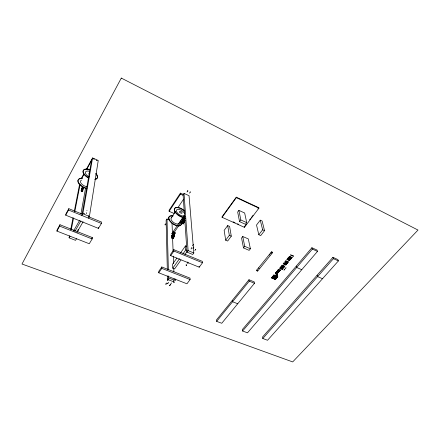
<?xml version="1.0" encoding="UTF-8"?>
<svg xmlns="http://www.w3.org/2000/svg" width="440" height="440" viewBox="0 0 440 440"><rect width="100%" height="100%" fill="white"/><g stroke="black" fill="none" stroke-linecap="round" stroke-linejoin="round"><path stroke-width="0.66" d="M293.222 255.959L293.178 256.311L293.348 255.921L290.62 254.799M291.913 257.774L292.094 257.389L291.94 257.785M289.454 260.711L289.625 260.326L289.504 260.722M290.059 259.781L290.015 259.732M287.216 263.269L287.04 263.648L287.177 263.247M287.815 262.531L287.645 262.916L287.788 262.521M285.775 264.787L285.835 265.1L286.011 264.754M285.863 268.059L285.973 267.663L285.813 268.048M286.611 264.006L286.374 264.22M284.565 266.233L284.576 266.524M282.986 268.356L282.799 268.708L282.942 268.312M283.541 267.591L283.366 267.966L283.591 267.647M282.15 269.115L282.161 269.406M172.744 237.886L172.414 237.501L172.75 237.831M276.986 276.513L277.079 276.045L276.755 276.425M172.904 236.517C171.969 235.774 172.552 237.254 172.739 236.451M172.37 236.385L172.706 236.654L172.298 236.412M276.986 274.824L276.408 275.05M276.953 274.874L276.441 274.978M173.85 233.349L174.257 233.646M183.101 220.726C182.963 220.963 182.611 220.446 183.084 220.396M290.741 258.923L290.708 259.259L290.879 258.874L288.156 257.757M288.321 261.899L288.272 262.19M285.263 268.78L285.302 268.494M284.554 266.431L281.963 265.32M284.697 269.225L284.647 269.5L284.801 269.115M275.369 278.305L275.649 277.855L275.374 278.366M173.283 235.065C172.579 234.9 173.569 234.591 172.887 235.059M275.082 276.546L275.22 276.821M273.268 277.865L272.795 277.871L273.224 277.8M274.263 276.177C274.544 275.094 274.802 276.848 274.208 275.979M274.445 278.465C275.094 279.389 274.819 277.409 274.516 278.68M275.99 276.914L276.381 276.535L276.04 276.953M182.721 220.764L183.139 220.49M183.733 218.933L184.036 219.34L183.667 218.988M82.638 187.891C83.947 188.034 82 187.275 82.968 188.106M82.913 188.067C83.55 187.721 82.269 188.265 82.665 187.726M183.761 219.005L184.113 219.247L183.722 219.032M82.682 214.346L68.827 208.676L65.989 213.807L65.698 215.166L98.445 228.393L101.404 223.438L101.58 222.073L88.352 216.662M98.445 228.393L98.566 227.48M92.136 238.953L92.334 237.567L59.956 224.736L57.217 229.691L56.898 231.077L89.276 243.744L92.136 238.953L59.648 226.111L59.956 224.736M184.795 219.027L184.195 218.966M184.872 220.193L184.365 220.072L184.993 220.16M278.988 271.084L278.982 271.519M275.291 278.163L275.605 277.805L275.649 278.305M88.429 218.141L89.408 216.453L98.247 160.485L92.582 157.938L86.477 169.07M91.724 159.506L81.862 215.463L82.83 213.757L92.582 157.938M77.693 232.034L78.172 229.35M80.938 213.917L85.503 188.43M81.642 188.513L81.169 191.015L82.61 191.626L83.121 189.09L81.642 188.513L82.588 186.797M82.913 188.331L83.232 188.034L82.577 188.188L82.566 187.754L83.16 187.897M82.577 188.188L82.566 187.754M82.538 187.891L82.847 187.6M81.169 191.015L81.686 188.48M71.319 229.515L73.535 218.13M74.844 211.437L80.058 184.657M76.489 238.744L75.559 240.35L69.091 237.826L69.487 235.813M70.67 229.779L73.04 217.701M74.222 211.662L79.624 184.156M284.147 266.871L283.971 267.245M65.698 215.166L68.541 210.023L68.827 208.676M277.206 273.235L277.2 273.658M278.311 272.261L278.124 272.613L278.086 272.146M278.971 271.387L279.202 271.178L279.021 271.541M83.072 188.001L83.1 187.671M276.436 276.7L276.018 276.848M290.62 259.028L288.052 258.005M280.055 270.072L279.879 270.446M280.137 269.929L279.56 270.276L279.835 270.606L280.197 270.171L279.725 270.375L279.884 270.012M278.047 272.751L277.767 272.415L278.344 272.074L278.047 272.751L278.267 272.217M283.921 267.025L281.358 266.041M277.173 273.449L277.453 273.147L277.365 273.724L276.942 273.73L277.239 273.053L276.876 273.488L277.629 276.573L276.744 277.629L273.02 276.062L273.906 275L277.629 276.573M278.96 271.31L279.24 271.007L278.938 271.678L278.663 271.348L279.24 271.007M275.462 272.882L276.04 272.541L275.952 273.125L275.462 272.882L275.952 273.125M276.353 271.815L276.93 271.475L276.843 272.052L276.353 271.815L276.843 272.052M276.93 271.475L276.628 272.146M276.413 272.058L276.716 271.381M277.25 270.743L277.822 270.402L277.734 270.98L277.25 270.743L277.524 271.073M277.464 270.837L277.822 270.402M277.31 270.985L277.607 270.309M278.141 269.665L278.718 269.324L278.63 269.902L278.141 269.665L278.63 269.902M278.207 269.907L278.504 269.231M278.344 272.074L277.832 272.657M278.724 271.59L279.026 270.913M184.063 221.056C184.443 220.858 183.507 220.985 184.003 220.858L184.322 221.139L184.003 220.858M184.173 221.392L183.706 221.293L184.019 221.573M291.252 258.253C291.902 258.181 290.983 258.676 291.324 258.231M81.235 178.635L83.859 173.85M81.686 178.492L83.985 174.301M86.944 168.911L91.542 160.529M56.898 231.077L59.648 226.111M83.072 189.123L84.024 187.413M82.61 191.626L81.23 190.899M275.22 276.579L275.214 276.964M283.982 269.913L284.053 270.215L284.213 269.852M69.091 237.826L70.015 236.209M73.562 230.956L79.602 220.385M74.811 231.534L80.905 220.902M76.967 232.386L83.078 221.782M91.701 238.629L92.334 237.567M274.494 278.493L274.989 278.526M183.507 194.519L180.422 193.122L169.087 210.254L169.125 211.31L174.02 213.444L175.159 211.739M169.125 211.31L180.488 194.156L180.422 193.122M169.482 220.044L167.013 218.983L166.117 220.33L167.321 269.797M184.041 193.407L183.095 194.827L187.022 252.131L192.731 254.485L193.82 252.973L189.052 195.679L184.041 193.407L188.106 250.608L187.022 252.131M165.099 224.802L165.814 223.74M186.995 192.016L187.759 190.872M178.206 207.191L183.53 199.232M171.226 217.91L175.17 212.025M189.508 193.16L190.278 192.022M171.886 233.58L183.887 215.985M179.526 222.833L180.978 220.704M181.704 219.643L182.793 218.048M171.815 235.505L173.948 232.375L175.246 232.925L173.184 236.027L173.212 238.733L171.913 238.189L171.815 235.505L173.107 236.044L173.212 238.733M184.041 220.181L182.974 221.738L181.671 221.177L183.871 217.861L185.174 218.433M172.832 234.339L184.91 216.689M173.107 236.044L175.246 232.925M182.974 221.738L184.069 220.039M171.913 238.189L171.892 235.488L173.184 236.027M184.844 220.979L183.97 220.6L183.871 217.861M161.805 266.976L158.736 271.381L158.746 272.795L186.945 283.795L190.102 279.527L190.003 278.113L161.805 266.976L161.821 268.384L158.746 272.795M173.855 249.673L170.665 254.249L170.709 255.64L199.221 267.201L202.505 262.763L202.362 261.371L173.855 249.673L173.91 251.053L170.709 255.64M176.924 258.022L172.634 264.094L172.777 268.169L174.631 268.906L180.939 260.051M180.433 253.049L185.51 245.872L186.742 246.389M282.211 269.121L279.659 267.966M172.777 268.169L179.471 258.742M183.018 253.754L185.774 249.871L185.51 245.872M184.882 254.518L187.248 251.202M174.141 278.801L174.196 280.17L173.168 281.595L167.558 279.416L168.581 277.987L168.526 275.93M167.646 280.533L168.498 279.461M192.605 245.718L193.402 244.481M165.924 284.114L166.738 282.981M191.026 249.018L191.823 247.77M167.717 283.349L168.57 282.282M192.825 248.441L193.76 247.308M169.609 285.478L170.478 284.422M194.849 250.608L195.729 249.381M169.626 285.395L169.818 285.687L171.474 282.909M236.258 197.175L222.019 216.843L222.09 217.316L244.42 227.332L258.913 208.186L258.797 207.719L236.258 197.175L236.346 197.637L222.09 217.316M227.7 225.566L224.147 230.384L225.693 240.202L227.639 241.043L231.286 236.181L229.614 226.413L227.7 225.566L229.334 235.323L225.693 240.202M238.904 210.37L237.672 212.036L239.564 221.634L245.443 224.285L246.708 222.607L244.662 213.015L238.904 210.37L240.823 219.945L239.564 221.634M246.389 224.12L244.321 226.853L244.42 227.332M249.7 219.747L250.525 218.653M251.35 217.558L253.006 215.375M257.966 208.813L258.797 207.719M183.095 220.638L182.732 220.688L183.029 220.693M242.764 236.478L241.571 238.046L243.485 247.907L249.156 250.36L250.382 248.787L248.325 238.931L242.764 236.478L244.706 246.318L243.485 247.907M260.26 220.171L256.531 225.027L258.808 234.729L260.711 235.582L264.539 230.681L262.125 221.029L260.26 220.171L262.636 229.818L258.808 234.729M283.426 267.669L280.858 266.519M175.362 280.077L175.72 280.093M256.663 270.188L271.48 251.856M248.985 279.741L216.491 319.941L216.656 321.382L221.755 323.274L254.474 283.277L254.194 281.881L248.985 279.741L249.255 281.138L216.656 321.382M257.675 271.046L272.52 252.725A0.676 0.308 38.9 0 0 271.92 251.878A0.676 0.308 38.9 0 0 271.557 252.263A0.676 0.308 38.9 0 0 272.52 252.725M271.546 277.832L272.432 276.771L276.149 278.333L275.264 279.389L271.546 277.832L275.418 279.548L276.304 278.493L275.996 277.25M271.574 277.937L272.432 276.771M276.744 277.629L275.985 274.626L276.997 273.625L277.783 276.733L276.898 277.788L273.042 276.166L273.906 275M275.264 279.389L274.522 276.381L275.528 275.385M276.898 277.788L276.117 274.681L276.997 273.625M311.905 247.731L242.347 329.56L242.583 331.007L247.489 332.827L317.493 251.411L317.014 250.063L311.905 247.731L312.373 249.079L317.493 251.411M242.583 331.007L312.373 249.079M173.839 233.453L174.218 233.415L173.894 233.404M276.744 272.003L276.826 271.612L276.678 271.986M332.932 257.318L262.504 337.062L262.79 338.503L267.548 340.269L338.404 260.926L337.87 259.572L332.932 257.318L333.449 258.671L338.404 260.926M262.79 338.503L333.449 258.671M184.162 221.243L184.03 221.452M172.915 236.94C173.652 236.907 173.003 236.594 173.162 236.665L172.882 237.237L173.481 237.215L173.47 236.792M187.792 262.944L188.062 263.186L187.71 262.988M187.963 263.103L187.803 261.96M186.186 265.194L186.131 265.513L186.45 265.293M186.351 265.348L186.17 264.22M81.719 188.771L82.093 188.953M82.071 188.997L81.812 188.87M182.705 220.49L183.073 220.473M277.624 273.818L277.75 273.454M174.048 282.354L173.91 281.199M82.742 187.16L82.764 187.314M184.465 218.856L184.718 219.104M279.84 269.978L279.664 270.353M278.944 271.051L278.938 271.678M279.95 270.463L280.104 270.127M278.041 272.124L277.959 272.509M279.505 271.293L279.329 271.662M277.145 273.19L276.986 273.565M278.608 272.36L278.432 272.734L278.647 272.393M277.266 273.675L277.409 273.306M277.706 273.427L277.541 273.801M173.816 282.233L174.091 282.48L173.927 282.183M96.927 160.424L96.657 160.38M96.618 160.177L96.976 160.358M94.111 159.143L93.77 158.978M93.781 158.901L94.144 159.082M174.196 233.618L173.921 233.64M284.631 266.547L284.796 266.189M275.946 272.685L275.781 273.053M282.222 269.429L282.381 269.065M173.239 238.194L173.514 238.056L173.222 238.354L172.926 238.002M172.953 237.936L173.272 238.134M172.282 236.049L172.029 235.78L172.343 235.983M184.113 218.752L183.827 218.565M182.715 222.448L183.326 222.426L183.035 223.009C183.024 222.899 183.37 222.134 182.727 222.877M183.766 221.98L184.377 221.964L183.766 221.98L184.085 222.547L184.377 221.964M183.079 222.569C183.09 221.579 182.628 223.042 183.326 222.712L183.326 222.426M183.777 222.415L184.388 222.393M182.776 223.421L183.387 223.399L182.776 223.421L183.095 223.982L183.387 223.399M182.793 223.85L183.398 223.834M174.422 235.4L174.438 235.829L173.833 235.846L174.119 235.274C174.262 234.944 174.037 236.374 174.157 235.543M173.833 235.846L174.438 235.829M173.861 236.412L174.465 236.39L173.861 236.412L174.18 236.962L174.465 236.39M172.871 236.814L173.03 236.88M173.877 236.836L174.477 236.814M172.909 237.804L173.206 237.655C172.871 238.507 173.696 237.347 172.975 238.31M278.718 269.324L278.421 270.001M279.62 270.512L279.923 269.841M276.04 272.541L275.523 273.125M278.509 269.863L278.674 269.484M277.613 270.936L277.745 270.54L277.569 270.913M275.853 273.075L275.99 272.707M84.211 213.615L83.908 213.312L84.117 213.642M184.816 220.259L184.443 219.956L184.8 220.049M165.193 224.934L164.945 224.769M284.026 267.267L284.191 266.915M278.641 269.462L278.465 269.836M190.141 191.895L190.443 192.088M187.886 191.004L187.594 190.806L187.93 190.944M86.647 213.164L86.312 212.872L86.548 213.191M82.649 191.092L82.439 191.015M87.054 210.496L86.79 210.424M172.926 234.119A0.611 0.319 34.1 0 1 172.876 234.295L172.948 234.328M173.162 236.935L173.344 237.177L173.024 237.039M280.401 270.215L280.225 270.589L280.445 270.259M279.362 271.689L279.538 271.315M166.056 284.064L165.737 284.042L166.073 284.031M195.674 249.541L195.575 249.233L195.784 249.475M191.862 247.902L191.868 247.792M167.811 283.25L167.816 283.569L167.86 283.283M167.673 280.445L167.805 280.528M193.771 247.368L193.551 247.066L193.666 247.324M193.441 244.662L193.353 244.607M88.512 215.407L88.391 215.358M237.721 303.754L232.568 301.747L232.348 300.322M168.581 277.987L174.196 280.17M161.821 268.384L190.102 279.527M82.83 213.757L89.408 216.453M173.91 251.053L202.505 262.763M68.541 210.023L101.404 223.438M249.255 281.138L254.474 283.277M188.106 250.608L193.82 252.973M185.774 249.871L187.017 250.388M172.854 237.05L173.481 237.215M171.985 238.084L173.283 238.629M274.522 276.381L275.418 279.548M272.454 276.876L276.304 278.493M175.246 233.013L173.948 232.375M273.933 275.105L277.783 276.733M275.611 272.547L276.1 272.784M277.03 273.147L277.514 273.389M276.876 273.488L277.365 273.724M277.398 270.402L277.888 270.644M278.812 271.007L279.301 271.244M82.605 188.051L82.94 188.194M278.405 272.316L278.13 271.986M277.767 272.415L278.256 272.657M279.554 268.207L282.134 269.313M278.295 269.329L278.784 269.566M279.708 269.935L280.197 270.171M279.56 270.276L280.049 270.512M280.759 266.767L283.338 267.878M280.258 267.245L282.832 268.351M280.154 267.487L282.733 268.598M182.969 221.65L181.671 221.177M282.062 265.072L284.647 266.189M183.332 222.574L183.018 222.294M281.463 265.798L284.042 266.91M283.882 262.889L286.462 264.011M283.778 263.137L286.363 264.259M244.706 246.318L250.382 248.787M184.041 220.49L184.921 220.869M283.272 263.621L285.857 264.737M283.173 263.863L285.758 264.985M285.709 260.7L288.293 261.828M285.604 260.942L288.228 262.174M285.098 261.432L287.683 262.559M284.993 261.679L287.579 262.807M185.108 218.625L183.799 218.059L183.97 220.6M284.488 262.163L287.073 263.285M301.763 269.698L296.687 267.487L296.274 266.118M322.504 278.735L317.587 276.589L317.125 275.214M287.441 258.742L290.026 259.881M286.93 259.232L289.514 260.365M286.825 259.479L289.416 260.612M229.334 235.323L231.286 236.181M288.772 257.021L291.363 258.159M288.668 257.268L291.258 258.406M287.54 258.495L290.131 259.633M290.516 255.046L293.111 256.196M289.388 256.278L291.979 257.422M289.284 256.526L291.874 257.67M233.173 221.848L235.032 222.684M237.507 223.795L238.744 224.351M240.823 219.945L246.708 222.607M262.636 229.818L264.539 230.681M180.488 194.156L182.963 195.272M236.346 197.637L258.913 208.186M273.235 277.695L272.773 277.91L273.213 277.591M184.624 218.801L184.311 219.005M82.142 188.067L82.319 188.018M274.549 278.702L274.962 278.399M276.413 276.562L275.924 276.738M270.881 252.918L271.089 253.748M275.853 277.134L276.149 278.333M269.676 254.408L269.885 255.239M258.808 267.85L258.99 268.692M83.193 187.737L83.21 188.177M199.133 266.266L199.221 267.201M174.119 235.274L173.822 235.422M173.751 231.264L173.784 231.963M175.483 279.021L175.527 280.176M172.029 223.168L172.469 234.845M172.573 237.589L173.096 251.328M173.283 256.135L173.569 263.687M173.751 268.494L173.882 271.931M173.509 237.782L173.52 238.211M167.013 218.983L168.361 269.753M167.475 275.985L167.558 279.416M184.311 220.99L184.322 221.424M183.7 221.012L183.711 221.441M172.695 234.361A0.611 0.319 34.1 0 1 171.897 233.855A0.611 0.319 34.1 0 1 172.282 233.525M184.767 216.249A0.621 0.303 34.2 0 1 184.63 216.761A0.621 0.303 34.2 0 1 183.86 216.106A0.621 0.303 34.2 0 1 184.575 216.09M257.609 270.622A0.665 0.325 39.2 0 1 257.395 271.089A0.665 0.325 39.2 0 1 256.625 270.402A0.665 0.325 39.2 0 1 257.175 270.232M180.73 221.958A7.222 3.625 33.8 0 1 177.458 225.94A7.222 3.625 33.8 0 1 169.12 220.017A7.222 3.625 33.8 0 1 172.475 216.095M180.961 221.617A7.222 3.619 33.8 0 1 177.502 225.561A7.222 3.619 33.8 0 1 169.202 219.357A7.222 3.619 33.8 0 1 173.283 215.875M179.278 223.157A4.818 2.414 33.8 0 1 173.349 222.305A4.818 2.414 33.8 0 1 171.847 217.459M184.602 215.386A4.857 2.365 33.9 0 1 178.073 213.659A4.857 2.365 33.9 0 1 178.096 209.303A4.857 2.365 33.9 0 1 184.613 213.653M184.822 217.657A7.288 3.548 33.9 0 1 176.132 213.51A7.288 3.548 33.9 0 1 175.742 207.785A7.288 3.548 33.9 0 1 184.377 211.167M185.064 217.305A7.288 3.542 33.9 0 1 176.374 213.158A7.288 3.542 33.9 0 1 175.972 207.433A7.288 3.542 33.9 0 1 184.613 210.821M82.979 188.54A0.654 0.341 27.9 0 1 82.561 188.881A0.654 0.341 27.9 0 1 81.824 188.298A0.654 0.341 27.9 0 1 82.429 188.106M87.021 188.705A7.887 4.032 28 0 1 78.304 182.886A7.887 4.032 28 0 1 81.785 178.618M86.543 188.166A7.887 4.026 28 0 1 78.287 182.001A7.887 4.026 28 0 1 82.665 178.299M87.489 186.758A5.258 2.684 28 0 1 81.521 183.821A5.258 2.684 28 0 1 81.549 180.114M89.309 176.957A5.308 2.635 28.3 0 1 85.366 172.469A5.308 2.635 28.3 0 1 89.799 171.419M95.755 173.816A7.964 3.949 28.3 0 1 94.842 179.553M88.187 177.881A7.964 3.949 28.3 0 1 82.951 171.298A7.964 3.949 28.3 0 1 89.595 169.928M95.97 173.431A7.964 3.944 28.4 0 1 95.062 179.163M88.407 177.49A7.964 3.944 28.4 0 1 83.166 170.907A7.964 3.944 28.4 0 1 89.809 169.538M89.518 174.378A1.595 0.786 28.4 0 1 89.507 173.03M173.971 236.522L174.367 236.539L173.971 236.522M82.522 189.524L81.983 189.437L82.505 189.574M81.774 190.559L82.247 190.779L81.774 190.548M81.835 190.448L82.313 190.663L81.846 190.421M182.886 223.537L183.282 223.57L182.892 223.504M183.871 222.096L184.272 222.118L183.871 222.096M121.303 78.078L22 264.017L292.688 361.922L418 230.06L121.303 78.078M179.878 212.372A1.458 0.71 33.9 0 0 182.039 213.109A1.458 0.71 33.9 0 0 180.604 211.376A1.458 0.71 33.9 0 0 179.878 212.372"/></g></svg>
